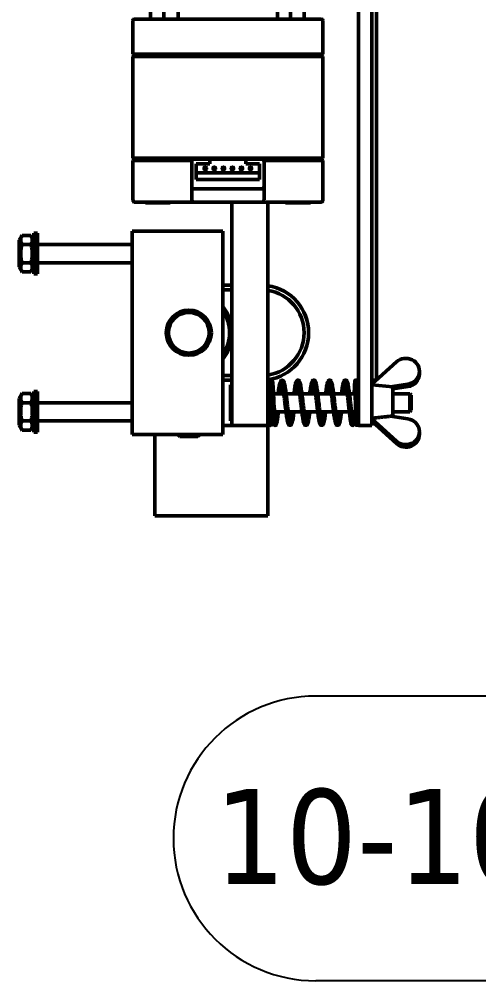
# Model space of a CAD drawing. Header units: millimetres. Extents: x -1346 to 2520, y -2365 to 1874.
# Drawn here: x 1181.6 to 1283.3, y 975.7 to 1188.5 of the extents above; entities that cross this region are included whole.
import ezdxf

# ---------------------------------------------------------------- set-up
doc = ezdxf.new("R2010")
doc.units = ezdxf.units.MM
doc.header["$LTSCALE"] = 6
doc.layers.add('Symbol (ISO)', color=7, linetype='Continuous', lineweight=25)
doc.layers.add('Visible (ISO)', color=7, linetype='Continuous', lineweight=50)
doc.styles.add('Note Text (ISO)', font='tahoma.ttf')

# ---------------------------------------------------------------- blocks, each defined once
blk = doc.blocks.new('Balloon11')
at = {"layer": 'Symbol (ISO)'}
for p, q in [((217.657, 173.125), (207.871, 173.125)), ((217.657, 162.625), (207.871, 162.625))]:
    blk.add_line(p, q, dxfattribs=at)
blk.add_arc((207.871, 167.875), 5.25, 90, 270, dxfattribs=at)
at = {"layer": 'Symbol (ISO)', "insert": (212.764, 167.912), "char_height": 3.5, "attachment_point": 5, "style": 'Note Text (ISO)'}
blk.add_mtext('10-1049', dxfattribs=at)

msp = doc.modelspace()

# ---------------------------------------------------------------- linework, layer by layer
at = {"layer": 'Visible (ISO)'}
for p, q in [((1256.64, 1328.66), (1256.64, 1098.66)), ((1259.64, 1328.66), (1259.64, 1098.66)), ((1260.64, 1318.65), (1260.64, 1108.67)), ((1210.64, 1190.54), (1210.64, 1188.54)), ((1213.64, 1190.54), (1213.64, 1188.54)), ((1216.78, 1190.24), (1216.78, 1188.54)), ((1238.78, 1190.24), (1238.78, 1188.54)), ((1241.64, 1190.54), (1241.64, 1188.54)), ((1244.64, 1190.54), (1244.64, 1188.54)), ((1206.78, 1180.79), (1206.78, 1188.24)), ((1207.57, 1188.54), (1207.08, 1188.54)), ((1207.57, 1188.54), (1210.2, 1188.54)), ((1211.4, 1188.54), (1210.2, 1188.54)), ((1211.4, 1188.54), (1244.15, 1188.54)), ((1245.35, 1188.54), (1244.15, 1188.54)), ((1245.35, 1188.54), (1247.98, 1188.54)), ((1248.48, 1188.54), (1247.98, 1188.54)), ((1248.78, 1188.24), (1248.78, 1180.79)), ((1207.03, 1180.54), (1206.78, 1180.79)), ((1206.78, 1180.79), (1207.36, 1180.79)), ((1206.78, 1180.29), (1207.03, 1180.54)), ((1206.78, 1157.79), (1206.78, 1180.29)), ((1207.63, 1180.29), (1206.78, 1180.29)), ((1207.54, 1180.54), (1207.03, 1180.54)), ((1209.99, 1180.79), (1207.36, 1180.79)), ((1207.54, 1180.54), (1210.17, 1180.54)), ((1211.98, 1180.29), (1207.63, 1180.29)), ((1209.99, 1180.79), (1211.4, 1180.79)), ((1211.4, 1180.54), (1210.17, 1180.54)), ((1244.15, 1180.79), (1211.4, 1180.79)), ((1211.4, 1180.54), (1244.15, 1180.54)), ((1214.45, 1180.29), (1211.98, 1180.29)), ((1241.1, 1180.54), (1214.45, 1180.54)), ((1214.45, 1180.29), (1241.1, 1180.29)), ((1243.57, 1180.29), (1241.1, 1180.29)), ((1247.92, 1180.29), (1243.57, 1180.29)), ((1244.15, 1180.79), (1245.56, 1180.79)), ((1245.38, 1180.54), (1244.15, 1180.54)), ((1245.38, 1180.54), (1248.01, 1180.54)), ((1248.19, 1180.79), (1245.56, 1180.79)), ((1248.78, 1180.29), (1247.92, 1180.29)), ((1248.53, 1180.54), (1248.01, 1180.54)), ((1248.19, 1180.79), (1248.78, 1180.79)), ((1248.53, 1180.54), (1248.78, 1180.79)), ((1248.78, 1180.29), (1248.53, 1180.54)), ((1248.78, 1157.79), (1248.78, 1180.29)), ((1207.03, 1157.54), (1206.78, 1157.79)), ((1206.78, 1157.79), (1207.63, 1157.79)), ((1207.63, 1157.79), (1211.98, 1157.79)), ((1211.98, 1157.79), (1214.45, 1157.79)), ((1241.1, 1157.79), (1214.45, 1157.79)), ((1241.1, 1157.79), (1243.57, 1157.79)), ((1243.57, 1157.79), (1247.92, 1157.79)), ((1247.92, 1157.79), (1248.78, 1157.79)), ((1248.53, 1157.54), (1248.78, 1157.79)), ((1207.03, 1157.54), (1206.78, 1157.29)), ((1207.36, 1157.29), (1206.78, 1157.29)), ((1206.78, 1148.54), (1206.78, 1157.29)), ((1207.03, 1157.54), (1207.54, 1157.54)), ((1207.36, 1157.29), (1209.99, 1157.29)), ((1210.17, 1157.54), (1207.54, 1157.54)), ((1211.4, 1157.29), (1209.99, 1157.29)), ((1210.17, 1157.54), (1211.4, 1157.54)), ((1219.78, 1157.54), (1211.4, 1157.54)), ((1211.4, 1157.29), (1219.78, 1157.29)), ((1214.45, 1157.54), (1220.28, 1157.54)), ((1219.78, 1157.29), (1219.78, 1157.54)), ((1219.78, 1157.29), (1219.78, 1157.04)), ((1219.78, 1157.04), (1219.78, 1151.54)), ((1223.78, 1157.54), (1220.28, 1157.54)), ((1220.78, 1153.04), (1220.78, 1156.54)), ((1220.78, 1156.54), (1223.78, 1156.54)), ((1222.53, 1155.39), (1222.53, 1155.69)), ((1222.63, 1155.79), (1222.93, 1155.79)), ((1223.03, 1155.69), (1223.03, 1155.39)), ((1223.78, 1157.54), (1231.78, 1157.54)), ((1223.78, 1156.54), (1223.78, 1157.54)), ((1224.53, 1155.39), (1224.53, 1155.69)), ((1224.63, 1155.79), (1224.93, 1155.79)), ((1225.03, 1155.69), (1225.03, 1155.39)), ((1226.53, 1155.39), (1226.53, 1155.69)), ((1226.63, 1155.79), (1226.93, 1155.79)), ((1227.03, 1155.69), (1227.03, 1155.39)), ((1228.53, 1155.39), (1228.53, 1155.69)), ((1228.63, 1155.79), (1228.93, 1155.79)), ((1229.03, 1155.69), (1229.03, 1155.39)), ((1230.53, 1155.39), (1230.53, 1155.69)), ((1230.63, 1155.79), (1230.93, 1155.79)), ((1231.03, 1155.69), (1231.03, 1155.39)), ((1235.28, 1157.54), (1231.78, 1157.54)), ((1231.78, 1156.54), (1231.78, 1157.54)), ((1231.78, 1156.54), (1234.78, 1156.54)), ((1232.53, 1155.39), (1232.53, 1155.69)), ((1232.63, 1155.79), (1232.93, 1155.79)), ((1233.03, 1155.69), (1233.03, 1155.39)), ((1234.78, 1156.54), (1234.78, 1153.04)), ((1235.28, 1157.54), (1241.1, 1157.54)), ((1235.78, 1157.54), (1235.78, 1157.29)), ((1244.15, 1157.54), (1235.78, 1157.54)), ((1235.78, 1157.29), (1244.15, 1157.29)), ((1235.78, 1157.04), (1235.78, 1157.29)), ((1235.78, 1151.54), (1235.78, 1157.04)), ((1244.15, 1157.54), (1245.38, 1157.54)), ((1245.56, 1157.29), (1244.15, 1157.29)), ((1248.01, 1157.54), (1245.38, 1157.54)), ((1245.56, 1157.29), (1248.19, 1157.29)), ((1248.01, 1157.54), (1248.53, 1157.54)), ((1248.78, 1157.29), (1248.19, 1157.29)), ((1248.53, 1157.54), (1248.78, 1157.29)), ((1248.78, 1157.29), (1248.78, 1148.54)), ((1234.78, 1154.54), (1220.78, 1154.54)), ((1222.93, 1155.29), (1222.63, 1155.29)), ((1224.93, 1155.29), (1224.63, 1155.29)), ((1226.93, 1155.29), (1226.63, 1155.29)), ((1228.93, 1155.29), (1228.63, 1155.29)), ((1230.93, 1155.29), (1230.63, 1155.29)), ((1232.93, 1155.29), (1232.63, 1155.29)), ((1219.78, 1151.54), (1219.78, 1151.04)), ((1234.78, 1153.04), (1220.78, 1153.04)), ((1235.78, 1151.04), (1235.78, 1151.54)), ((1220.28, 1151.04), (1219.78, 1151.04)), ((1219.78, 1148.54), (1219.78, 1151.04)), ((1235.28, 1151.04), (1220.28, 1151.04)), ((1220.28, 1151.04), (1235.28, 1151.04)), ((1235.78, 1151.04), (1235.28, 1151.04)), ((1235.78, 1151.04), (1235.78, 1148.54)), ((1207.28, 1148.04), (1207.71, 1148.04)), ((1210.34, 1148.04), (1207.71, 1148.04)), ((1209.53, 1148.04), (1209.53, 1147.89)), ((1209.53, 1147.89), (1215.03, 1147.89)), ((1210.34, 1148.04), (1211.4, 1148.04)), ((1220.28, 1148.04), (1211.4, 1148.04)), ((1215.03, 1148.04), (1215.03, 1147.89)), ((1235.28, 1148.04), (1220.28, 1148.04)), ((1228.64, 1148.04), (1228.64, 1098.66)), ((1244.15, 1148.04), (1235.28, 1148.04)), ((1236.64, 1148.04), (1236.64, 1098.66)), ((1240.53, 1148.04), (1240.53, 1147.89)), ((1240.53, 1147.89), (1246.03, 1147.89)), ((1244.15, 1148.04), (1245.21, 1148.04)), ((1247.84, 1148.04), (1245.21, 1148.04)), ((1246.03, 1148.04), (1246.03, 1147.89)), ((1247.84, 1148.04), (1248.28, 1148.04)), ((1181.64, 1139.61), (1182.27, 1140.7)), ((1184.21, 1140.7), (1182.27, 1140.7)), ((1184.84, 1139.61), (1184.21, 1140.7)), ((1184.84, 1141.16), (1184.84, 1132.16)), ((1184.84, 1141.16), (1185.64, 1141.16)), ((1185.64, 1141.16), (1185.64, 1132.16)), ((1206.64, 1141.66), (1226.64, 1141.66)), ((1206.64, 1096.66), (1206.64, 1141.66)), ((1226.64, 1141.66), (1226.64, 1096.66)), ((1181.64, 1139.61), (1181.64, 1133.71)), ((1184.21, 1138.68), (1182.27, 1138.68)), ((1206.64, 1138.66), (1185.64, 1138.66)), ((1184.21, 1134.64), (1182.27, 1134.64)), ((1206.64, 1134.66), (1185.64, 1134.66)), ((1181.64, 1133.71), (1182.27, 1132.62)), ((1184.21, 1132.62), (1182.27, 1132.62)), ((1184.84, 1133.71), (1184.21, 1132.62)), ((1184.84, 1132.16), (1185.64, 1132.16)), ((1228.64, 1129.66), (1226.64, 1129.66)), ((1226.64, 1128.66), (1228.64, 1128.66)), ((1265.07, 1112.7), (1259.64, 1107.76)), ((1228.64, 1109.66), (1226.64, 1109.66)), ((1226.64, 1108.66), (1228.64, 1108.66)), ((1259.64, 1108.66), (1260.62, 1108.66)), ((1270.14, 1110.07), (1270.14, 1110.63)), ((1228.34, 1099.66), (1228.34, 1107.66)), ((1228.34, 1107.66), (1228.64, 1107.66)), ((1264.24, 1107.16), (1259.64, 1107.66)), ((1263.76, 1107.21), (1267.61, 1107.8)), ((1267.61, 1107.24), (1264.24, 1106.72)), ((1264.24, 1100.6), (1264.24, 1107.16)), ((1181.64, 1104.61), (1182.27, 1105.7)), ((1181.64, 1104.61), (1181.64, 1098.71)), ((1184.21, 1105.7), (1182.27, 1105.7)), ((1184.84, 1104.61), (1184.21, 1105.7)), ((1184.84, 1106.16), (1184.84, 1097.16)), ((1184.84, 1106.16), (1185.64, 1106.16)), ((1185.64, 1106.16), (1185.64, 1097.16)), ((1236.64, 1105.66), (1236.73, 1105.66)), ((1237.22, 1105.66), (1237.36, 1105.66)), ((1237.86, 1105.66), (1240.15, 1105.66)), ((1240.65, 1105.66), (1243.65, 1105.66)), ((1244.15, 1105.66), (1247.15, 1105.66)), ((1247.66, 1105.66), (1250.66, 1105.66)), ((1251.16, 1105.66), (1254.16, 1105.66)), ((1254.67, 1105.66), (1255.94, 1105.66)), ((1256.44, 1105.66), (1256.64, 1105.66)), ((1264.24, 1105.66), (1267.99, 1105.66)), ((1267.99, 1101.66), (1267.99, 1105.66)), ((1268.34, 1105.31), (1267.99, 1105.66)), ((1268.34, 1105.31), (1268.34, 1102.01)), ((1184.21, 1103.68), (1182.27, 1103.68)), ((1206.64, 1103.66), (1185.64, 1103.66)), ((1236.64, 1103.68), (1236.76, 1103.69)), ((1237.45, 1103.63), (1237.7, 1103.66)), ((1237.7, 1103.66), (1237.95, 1103.69)), ((1236.79, 1101.66), (1236.8, 1101.66)), ((1237.29, 1101.66), (1237.59, 1101.66)), ((1238.09, 1101.66), (1240.63, 1101.66)), ((1241.14, 1101.66), (1244.13, 1101.66)), ((1244.64, 1101.66), (1247.64, 1101.66)), ((1248.14, 1101.66), (1251.14, 1101.66)), ((1251.65, 1101.66), (1254.65, 1101.66)), ((1255.15, 1101.66), (1256.01, 1101.66)), ((1256.51, 1101.66), (1256.64, 1101.66)), ((1263.75, 1100.68), (1267.61, 1100.09)), ((1264.24, 1101.66), (1267.99, 1101.66)), ((1268.34, 1102.01), (1267.99, 1101.66)), ((1181.64, 1098.71), (1182.27, 1097.62)), ((1184.21, 1099.64), (1182.27, 1099.64)), ((1184.84, 1098.71), (1184.21, 1097.62)), ((1206.64, 1099.66), (1185.64, 1099.66)), ((1228.64, 1098.66), (1226.64, 1098.66)), ((1228.34, 1099.66), (1228.64, 1099.66)), ((1228.64, 1098.66), (1236.64, 1098.66)), ((1236.64, 1098.66), (1236.64, 1078.66)), ((1256.64, 1098.66), (1259.64, 1098.66)), ((1265.07, 1095.18), (1259.64, 1100.12)), ((1259.64, 1099.56), (1265.07, 1094.62)), ((1184.21, 1097.62), (1182.27, 1097.62)), ((1184.84, 1097.16), (1185.64, 1097.16)), ((1226.64, 1096.66), (1206.64, 1096.66)), ((1211.64, 1096.66), (1211.64, 1078.66)), ((1217.13, 1096.17), (1216.64, 1096.66)), ((1221.15, 1096.17), (1217.13, 1096.17)), ((1221.15, 1096.17), (1221.64, 1096.66)), ((1270.14, 1097.26), (1270.14, 1096.7)), ((1236.64, 1078.66), (1211.64, 1078.66))]:
    msp.add_line(p, q, dxfattribs=at)
for radius in [5, 4.5]:
    msp.add_circle((1219.14, 1119.16), radius, dxfattribs=at)
for centre, radius, start, end in [((1207.08, 1188.24), 0.3, 90, 180), ((1248.48, 1188.24), 0.3, 0, 90), ((1220.28, 1157.04), 0.5, 90, 180), ((1222.63, 1155.69), 0.1, 90, 180), ((1222.93, 1155.69), 0.1, 0, 90), ((1224.63, 1155.69), 0.1, 90, 180), ((1224.93, 1155.69), 0.1, 0, 90), ((1226.63, 1155.69), 0.1, 90, 180), ((1226.93, 1155.69), 0.1, 0, 90), ((1228.63, 1155.69), 0.1, 90, 180), ((1228.93, 1155.69), 0.1, 0, 90), ((1230.63, 1155.69), 0.1, 90, 180), ((1230.93, 1155.69), 0.1, 0, 90), ((1232.63, 1155.69), 0.1, 90, 180), ((1232.93, 1155.69), 0.1, 0, 90), ((1235.28, 1157.04), 0.5, 0, 90), ((1222.63, 1155.39), 0.1, 180, 270), ((1222.93, 1155.39), 0.1, 270, 0), ((1224.63, 1155.39), 0.1, 180, 270), ((1224.93, 1155.39), 0.1, 270, 0), ((1226.63, 1155.39), 0.1, 180, 270), ((1226.93, 1155.39), 0.1, 270, 0), ((1228.63, 1155.39), 0.1, 180, 270), ((1228.93, 1155.39), 0.1, 270, 0), ((1230.63, 1155.39), 0.1, 180, 270), ((1230.93, 1155.39), 0.1, 270, 0), ((1232.63, 1155.39), 0.1, 180, 270), ((1232.93, 1155.39), 0.1, 270, 0), ((1220.28, 1151.54), 0.5, 180, 270), ((1235.28, 1151.54), 0.5, 270, 0), ((1207.28, 1148.54), 0.5, 180, 270), ((1220.28, 1148.54), 0.5, 180, 270), ((1235.28, 1148.54), 0.5, 270, 0), ((1248.28, 1148.54), 0.5, 270, 0), ((1235.14, 1119.16), 10.5, 278.2132, 81.7868), ((1235.14, 1119.16), 9.5, 279.0847, 80.9153), ((1219.14, 1119.16), 9.5, 322.1364, 37.8636), ((1219.14, 1119.16), 9, 326.4427, 33.5573)]:
    msp.add_arc(centre, radius, start, end, dxfattribs=at)
for centre, major_axis, ratio, start_param, end_param in [((1267.14, 1110.63), (3, 0), 0.95499, 4.870421, 8.614994), ((1237.39, 1108.41), (0, 0.25), 0.993179, 0, 1.527888), ((1267.14, 1110.07), (3, 0), 0.95499, 4.870421, 6.283185), ((1237.39, 1108.41), (0, -0.25), 0.993179, 4.984995, 5.308203), ((1256.04, 1107.26), (-0.246, 0.044), 0.753203, 0.11513, 1.145568), ((1256.14, 1107.9), (-0.242, -0.063), 0.886332, 6.08948, 6.089706), ((1256.64, 1107.9), (-0.242, -0.063), 0.886332, 4.499523, 7.613551), ((1254.92, 1101.52), (-0.248, -0.033), 0.44813, 0, 1.511913), ((1254.92, 1101.52), (0.248, 0.033), 0.44813, 4.653506, 6.283185), ((1238.2, 1098.91), (0, -0.25), 0.993179, 0, 2.381896), ((1255.43, 1098.93), (0.135, -0.21), 0.990356, 0.108173, 2.204939), ((1267.14, 1097.26), (3, 0), 0.95499, 3.951376, 7.69595), ((1267.14, 1096.7), (3, 0), 0.95499, 3.951376, 6.283185)]:
    msp.add_ellipse(centre, major_axis=major_axis, ratio=ratio, start_param=start_param, end_param=end_param, dxfattribs=at)
for points, weights in [([(1182.27, 1140.7), (1181.68, 1139.69), (1182.27, 1138.68)], [1, 1.15470053838, 1]), ([(1184.21, 1138.68), (1184.79, 1139.69), (1184.21, 1140.7)], [1, 1.15470053838, 1]), ([(1182.27, 1138.68), (1181.68, 1136.66), (1182.27, 1134.64)], [1, 1.15470053838, 1]), ([(1184.21, 1134.64), (1184.79, 1136.66), (1184.21, 1138.68)], [1, 1.15470053838, 1]), ([(1182.27, 1134.64), (1181.68, 1133.63), (1182.27, 1132.62)], [1, 1.15470053838, 1]), ([(1184.21, 1132.62), (1184.79, 1133.63), (1184.21, 1134.64)], [1, 1.15470053838, 1]), ([(1182.27, 1105.7), (1181.68, 1104.69), (1182.27, 1103.68)], [1, 1.15470053838, 1]), ([(1184.21, 1103.68), (1184.79, 1104.69), (1184.21, 1105.7)], [1, 1.15470053838, 1]), ([(1182.27, 1103.68), (1181.68, 1101.66), (1182.27, 1099.64)], [1, 1.15470053838, 1]), ([(1184.21, 1099.64), (1184.79, 1101.66), (1184.21, 1103.68)], [1, 1.15470053838, 1]), ([(1259.64, 1100.23), (1261.83, 1100.47), (1263.75, 1100.68)], [1, 1.00211729304, 1.0004735734]), ([(1182.27, 1099.64), (1181.68, 1098.63), (1182.27, 1097.62)], [1, 1.15470053838, 1]), ([(1184.21, 1097.62), (1184.79, 1098.63), (1184.21, 1099.64)], [1, 1.15470053838, 1])]:
    msp.add_rational_spline(points, weights, degree=2, dxfattribs=at)
for points, knots in [([(1236.64, 1108.46), (1236.64, 1108.47), (1236.64, 1108.49), (1236.67, 1108.54), (1236.68, 1108.55), (1236.7, 1108.59), (1236.72, 1108.6), (1236.76, 1108.63), (1236.78, 1108.64), (1236.83, 1108.66), (1236.85, 1108.66), (1236.91, 1108.66), (1236.94, 1108.66), (1236.99, 1108.64), (1237.01, 1108.63), (1237.05, 1108.6), (1237.07, 1108.58), (1237.1, 1108.55), (1237.1, 1108.53), (1237.12, 1108.51), (1237.12, 1108.5), (1237.13, 1108.48), (1237.13, 1108.47), (1237.14, 1108.44), (1237.14, 1108.42), (1237.15, 1108.36), (1237.15, 1108.31), (1237.16, 1108.13), (1237.17, 1107.99), (1237.18, 1107.56), (1237.19, 1107.22), (1237.21, 1106.45), (1237.22, 1106.01), (1237.24, 1105.08), (1237.24, 1104.57), (1237.26, 1103.57), (1237.27, 1103.05), (1237.29, 1102.07), (1237.3, 1101.59), (1237.31, 1100.74), (1237.32, 1100.35), (1237.34, 1099.7), (1237.35, 1099.44), (1237.36, 1099.17), (1237.36, 1099.1), (1237.37, 1099.01), (1237.37, 1098.99), (1237.37, 1098.98), (1237.37, 1098.98), (1237.37, 1098.98)], [0, 0, 0, 0, 0.020091, 0.020091, 0.028759, 0.028759, 0.036234, 0.036234, 0.04398, 0.04398, 0.052518, 0.052518, 0.06121, 0.06121, 0.069898, 0.069898, 0.078398, 0.078398, 0.085995, 0.085995, 0.093569, 0.093569, 0.104965, 0.104965, 0.131019, 0.131019, 0.209216, 0.209216, 0.313113, 0.313113, 0.471626, 0.471626, 0.62399, 0.62399, 0.775715, 0.775715, 0.927216, 0.927216, 1.078581, 1.078581, 1.229786, 1.229786, 1.380642, 1.380642, 1.454466, 1.454466, 1.503598, 1.503598, 1.513685, 1.513685, 1.513685, 1.513685]), ([(1237.14, 1108.44), (1237.14, 1108.45), (1237.14, 1108.46), (1237.14, 1108.47), (1237.15, 1108.48), (1237.15, 1108.51), (1237.16, 1108.52), (1237.18, 1108.55), (1237.19, 1108.56), (1237.21, 1108.59), (1237.22, 1108.6), (1237.26, 1108.63), (1237.28, 1108.64), (1237.33, 1108.66), (1237.36, 1108.66), (1237.39, 1108.66)], [0.70109508, 0.70109508, 0.70109508, 0.70109508, 0.71212567, 0.71212567, 0.72109776, 0.72109776, 0.73166783, 0.73166783, 0.73630112, 0.73630112, 0.74399849, 0.74399849, 0.75172849, 0.75172849, 0.76043498, 0.76043498, 0.76043498, 0.76043498]), ([(1237.39, 1108.66), (1237.42, 1108.66), (1237.46, 1108.65), (1237.52, 1108.63), (1237.54, 1108.61), (1237.58, 1108.58), (1237.59, 1108.56), (1237.62, 1108.52), (1237.63, 1108.51), (1237.65, 1108.46), (1237.66, 1108.43), (1237.68, 1108.33), (1237.7, 1108.23), (1237.73, 1107.96), (1237.74, 1107.8), (1237.78, 1107.3), (1237.8, 1106.92), (1237.84, 1106.08), (1237.87, 1105.61), (1237.91, 1104.67), (1237.93, 1104.18), (1237.95, 1103.69)], [0, 0, 0, 0, 0.0133315, 0.0133315, 0.0259497, 0.0259497, 0.039249, 0.039249, 0.0566173, 0.0566173, 0.0914019, 0.0914019, 0.1958942, 0.1958942, 0.2973976, 0.2973976, 0.4577255, 0.4577255, 0.611091, 0.611091, 0.7564588, 0.7564588, 0.7564588, 0.7564588]), ([(1238.88, 1105.66), (1238.89, 1105.75), (1238.9, 1105.83), (1238.94, 1106.14), (1238.97, 1106.35), (1239.03, 1106.77), (1239.06, 1106.96), (1239.13, 1107.33), (1239.16, 1107.5), (1239.22, 1107.8), (1239.25, 1107.94), (1239.32, 1108.19), (1239.36, 1108.29), (1239.44, 1108.45), (1239.47, 1108.5), (1239.56, 1108.59), (1239.61, 1108.63), (1239.75, 1108.67), (1239.83, 1108.66), (1239.96, 1108.61), (1240, 1108.57), (1240.12, 1108.43), (1240.16, 1108.32), (1240.25, 1108.05), (1240.29, 1107.91), (1240.36, 1107.58), (1240.39, 1107.42), (1240.45, 1107.05), (1240.48, 1106.86), (1240.54, 1106.45), (1240.58, 1106.23), (1240.64, 1105.78), (1240.67, 1105.54), (1240.73, 1105.06), (1240.76, 1104.81), (1240.82, 1104.3), (1240.85, 1104.05), (1240.91, 1103.54), (1240.94, 1103.28), (1241, 1102.78), (1241.03, 1102.53), (1241.09, 1102.04), (1241.12, 1101.81), (1241.18, 1101.36), (1241.2, 1101.14), (1241.26, 1100.73), (1241.29, 1100.54), (1241.35, 1100.19), (1241.38, 1100.03), (1241.44, 1099.74), (1241.46, 1099.62), (1241.52, 1099.41), (1241.54, 1099.32), (1241.59, 1099.2), (1241.61, 1099.16), (1241.63, 1099.13), (1241.63, 1099.12), (1241.63, 1099.12)], [0.427196, 0.427196, 0.427196, 0.427196, 0.484344, 0.484344, 0.646745, 0.646745, 0.810125, 0.810125, 0.975428, 0.975428, 1.14528, 1.14528, 1.32962, 1.32962, 1.453019, 1.453019, 1.539857, 1.539857, 1.620657, 1.620657, 1.709433, 1.709433, 1.936885, 1.936885, 2.133564, 2.133564, 2.304992, 2.304992, 2.470773, 2.470773, 2.634357, 2.634357, 2.796864, 2.796864, 2.958752, 2.958752, 3.120223, 3.120223, 3.281364, 3.281364, 3.442183, 3.442183, 3.602622, 3.602622, 3.762527, 3.762527, 3.921568, 3.921568, 4.079036, 4.079036, 4.233279, 4.233279, 4.380117, 4.380117, 4.508909, 4.508909, 4.571684, 4.571684, 4.571684, 4.571684]), ([(1242.38, 1105.66), (1242.4, 1105.78), (1242.41, 1105.9), (1242.46, 1106.24), (1242.49, 1106.46), (1242.55, 1106.86), (1242.58, 1107.06), (1242.64, 1107.41), (1242.68, 1107.57), (1242.74, 1107.87), (1242.77, 1108), (1242.85, 1108.24), (1242.88, 1108.34), (1242.97, 1108.49), (1243, 1108.54), (1243.1, 1108.62), (1243.14, 1108.64), (1243.26, 1108.67), (1243.34, 1108.66), (1243.46, 1108.61), (1243.51, 1108.56), (1243.58, 1108.47), (1243.61, 1108.42), (1243.67, 1108.29), (1243.7, 1108.22), (1243.76, 1108.02), (1243.8, 1107.87), (1243.87, 1107.55), (1243.9, 1107.38), (1243.96, 1107.02), (1243.99, 1106.82), (1244.05, 1106.41), (1244.08, 1106.19), (1244.15, 1105.73), (1244.18, 1105.5), (1244.24, 1105.01), (1244.27, 1104.76), (1244.33, 1104.26), (1244.36, 1104), (1244.42, 1103.49), (1244.45, 1103.23), (1244.51, 1102.73), (1244.54, 1102.48), (1244.6, 1102), (1244.63, 1101.76), (1244.68, 1101.31), (1244.71, 1101.1), (1244.77, 1100.69), (1244.8, 1100.5), (1244.86, 1100.16), (1244.89, 1100), (1244.95, 1099.72), (1244.97, 1099.59), (1245.03, 1099.39), (1245.05, 1099.31), (1245.09, 1099.19), (1245.11, 1099.15), (1245.13, 1099.12), (1245.13, 1099.12), (1245.13, 1099.12)], [6.710381, 6.710381, 6.710381, 6.710381, 6.793616, 6.793616, 6.956138, 6.956138, 7.119741, 7.119741, 7.285522, 7.285522, 7.456649, 7.456649, 7.646007, 7.646007, 7.76241, 7.76241, 7.826127, 7.826127, 7.906043, 7.906043, 7.996066, 7.996066, 8.115046, 8.115046, 8.235278, 8.235278, 8.428126, 8.428126, 8.598964, 8.598964, 8.764543, 8.764543, 8.928035, 8.928035, 9.090492, 9.090492, 9.252348, 9.252348, 9.413796, 9.413796, 9.574917, 9.574917, 9.735714, 9.735714, 9.896125, 9.896125, 10.055987, 10.055987, 10.214954, 10.214954, 10.372279, 10.372279, 10.526213, 10.526213, 10.672309, 10.672309, 10.799335, 10.799335, 10.854869, 10.854869, 10.854869, 10.854869]), ([(1245.89, 1105.66), (1245.9, 1105.79), (1245.92, 1105.91), (1245.97, 1106.26), (1246, 1106.47), (1246.06, 1106.88), (1246.09, 1107.07), (1246.15, 1107.42), (1246.18, 1107.59), (1246.25, 1107.88), (1246.28, 1108.01), (1246.35, 1108.25), (1246.39, 1108.35), (1246.47, 1108.5), (1246.51, 1108.55), (1246.61, 1108.62), (1246.65, 1108.64), (1246.77, 1108.67), (1246.85, 1108.66), (1246.97, 1108.6), (1247.01, 1108.56), (1247.09, 1108.47), (1247.12, 1108.41), (1247.17, 1108.29), (1247.2, 1108.22), (1247.26, 1108.02), (1247.3, 1107.87), (1247.37, 1107.55), (1247.4, 1107.38), (1247.47, 1107.01), (1247.5, 1106.82), (1247.56, 1106.4), (1247.59, 1106.18), (1247.65, 1105.73), (1247.68, 1105.49), (1247.74, 1105), (1247.77, 1104.75), (1247.83, 1104.25), (1247.86, 1103.99), (1247.92, 1103.48), (1247.95, 1103.23), (1248.01, 1102.72), (1248.04, 1102.48), (1248.1, 1101.99), (1248.13, 1101.76), (1248.19, 1101.31), (1248.22, 1101.09), (1248.28, 1100.69), (1248.31, 1100.5), (1248.37, 1100.15), (1248.39, 1099.99), (1248.45, 1099.71), (1248.48, 1099.59), (1248.53, 1099.39), (1248.56, 1099.31), (1248.6, 1099.19), (1248.62, 1099.15), (1248.63, 1099.12), (1248.64, 1099.12), (1248.64, 1099.12)], [12.993567, 12.993567, 12.993567, 12.993567, 13.081167, 13.081167, 13.243711, 13.243711, 13.407354, 13.407354, 13.573221, 13.573221, 13.744585, 13.744585, 13.934923, 13.934923, 14.047824, 14.047824, 14.110033, 14.110033, 14.189758, 14.189758, 14.280091, 14.280091, 14.400387, 14.400387, 14.520132, 14.520132, 14.712592, 14.712592, 14.883366, 14.883366, 15.048923, 15.048923, 15.212405, 15.212405, 15.374856, 15.374856, 15.536709, 15.536709, 15.698155, 15.698155, 15.859273, 15.859273, 16.020068, 16.020068, 16.180475, 16.180475, 16.340332, 16.340332, 16.499291, 16.499291, 16.6566, 16.6566, 16.810498, 16.810498, 16.956508, 16.956508, 17.083328, 17.083328, 17.138054, 17.138054, 17.138054, 17.138054]), ([(1249.39, 1105.66), (1249.41, 1105.79), (1249.42, 1105.91), (1249.47, 1106.26), (1249.5, 1106.48), (1249.56, 1106.88), (1249.59, 1107.07), (1249.65, 1107.43), (1249.69, 1107.59), (1249.75, 1107.88), (1249.78, 1108.01), (1249.86, 1108.25), (1249.9, 1108.35), (1249.98, 1108.5), (1250.01, 1108.55), (1250.11, 1108.62), (1250.15, 1108.64), (1250.27, 1108.67), (1250.35, 1108.66), (1250.47, 1108.6), (1250.52, 1108.56), (1250.59, 1108.47), (1250.62, 1108.41), (1250.68, 1108.29), (1250.7, 1108.22), (1250.77, 1108.02), (1250.8, 1107.87), (1250.87, 1107.55), (1250.91, 1107.38), (1250.97, 1107.01), (1251, 1106.82), (1251.06, 1106.4), (1251.09, 1106.18), (1251.15, 1105.73), (1251.18, 1105.49), (1251.24, 1105), (1251.27, 1104.75), (1251.33, 1104.25), (1251.36, 1103.99), (1251.42, 1103.48), (1251.45, 1103.23), (1251.51, 1102.72), (1251.54, 1102.48), (1251.6, 1101.99), (1251.63, 1101.76), (1251.69, 1101.31), (1251.72, 1101.09), (1251.78, 1100.69), (1251.81, 1100.5), (1251.87, 1100.15), (1251.9, 1099.99), (1251.95, 1099.71), (1251.98, 1099.59), (1252.03, 1099.39), (1252.06, 1099.31), (1252.1, 1099.19), (1252.12, 1099.15), (1252.14, 1099.12), (1252.14, 1099.12), (1252.14, 1099.12)], [19.276752, 19.276752, 19.276752, 19.276752, 19.364837, 19.364837, 19.527384, 19.527384, 19.691031, 19.691031, 19.856908, 19.856908, 20.028299, 20.028299, 20.218749, 20.218749, 20.331217, 20.331217, 20.393288, 20.393288, 20.472995, 20.472995, 20.563359, 20.563359, 20.683785, 20.683785, 20.803481, 20.803481, 20.995903, 20.995903, 21.166671, 21.166671, 21.332226, 21.332226, 21.495707, 21.495707, 21.658158, 21.658158, 21.82001, 21.82001, 21.981456, 21.981456, 22.142573, 22.142573, 22.303368, 22.303368, 22.463775, 22.463775, 22.623632, 22.623632, 22.78259, 22.78259, 22.939897, 22.939897, 23.093791, 23.093791, 23.239793, 23.239793, 23.366593, 23.366593, 23.421239, 23.421239, 23.421239, 23.421239]), ([(1252.89, 1105.66), (1252.91, 1105.79), (1252.93, 1105.91), (1252.97, 1106.26), (1253, 1106.48), (1253.07, 1106.88), (1253.1, 1107.07), (1253.16, 1107.43), (1253.19, 1107.59), (1253.25, 1107.88), (1253.29, 1108.01), (1253.36, 1108.25), (1253.4, 1108.35), (1253.48, 1108.5), (1253.52, 1108.55), (1253.61, 1108.62), (1253.66, 1108.64), (1253.78, 1108.67), (1253.85, 1108.66), (1253.98, 1108.6), (1254.02, 1108.56), (1254.1, 1108.47), (1254.13, 1108.41), (1254.18, 1108.29), (1254.21, 1108.22), (1254.27, 1108.02), (1254.31, 1107.87), (1254.38, 1107.55), (1254.41, 1107.38), (1254.47, 1107.01), (1254.5, 1106.82), (1254.57, 1106.4), (1254.6, 1106.18), (1254.66, 1105.73), (1254.69, 1105.49), (1254.75, 1105), (1254.78, 1104.75), (1254.84, 1104.25), (1254.87, 1103.99), (1254.93, 1103.48), (1254.96, 1103.23), (1255.02, 1102.73), (1255.05, 1102.48), (1255.11, 1102.01), (1255.14, 1101.77), (1255.16, 1101.55)], [25.559937, 25.559937, 25.559937, 25.559937, 25.64807, 25.64807, 25.810617, 25.810617, 25.974265, 25.974265, 26.140143, 26.140143, 26.311537, 26.311537, 26.501997, 26.501997, 26.614422, 26.614422, 26.67648, 26.67648, 26.756186, 26.756186, 26.846552, 26.846552, 26.966991, 26.966991, 27.086682, 27.086682, 27.279101, 27.279101, 27.449868, 27.449868, 27.615423, 27.615423, 27.778903, 27.778903, 27.941354, 27.941354, 28.103206, 28.103206, 28.264652, 28.264652, 28.42577, 28.42577, 28.584111, 28.584111, 28.742452, 28.742452, 28.742452, 28.742452]), ([(1255.79, 1107.29), (1255.8, 1107.62), (1255.81, 1107.9), (1255.83, 1108.18), (1255.83, 1108.26), (1255.84, 1108.35), (1255.84, 1108.38), (1255.84, 1108.42), (1255.85, 1108.44), (1255.85, 1108.47), (1255.86, 1108.48), (1255.86, 1108.5), (1255.87, 1108.51), (1255.88, 1108.53), (1255.88, 1108.54), (1255.9, 1108.56), (1255.91, 1108.58), (1255.95, 1108.61), (1255.96, 1108.62), (1256.01, 1108.65), (1256.03, 1108.66), (1256.09, 1108.66), (1256.11, 1108.66), (1256.17, 1108.65), (1256.2, 1108.64), (1256.24, 1108.62), (1256.26, 1108.6), (1256.3, 1108.57), (1256.31, 1108.55), (1256.32, 1108.52), (1256.33, 1108.51), (1256.34, 1108.49), (1256.34, 1108.48), (1256.35, 1108.46), (1256.35, 1108.44), (1256.36, 1108.4), (1256.36, 1108.37), (1256.37, 1108.24), (1256.38, 1108.1), (1256.38, 1107.92)], [0, 0, 0, 0, 0.1549942, 0.1549942, 0.2310399, 0.2310399, 0.272194, 0.272194, 0.3030484, 0.3030484, 0.3135375, 0.3135375, 0.3192652, 0.3192652, 0.324969, 0.324969, 0.3330607, 0.3330607, 0.3407935, 0.3407935, 0.3490294, 0.3490294, 0.3576886, 0.3576886, 0.3663719, 0.3663719, 0.3750014, 0.3750014, 0.3830565, 0.3830565, 0.3907849, 0.3907849, 0.3998897, 0.3998897, 0.4176793, 0.4176793, 0.4709547, 0.4709547, 0.5917925, 0.5917925, 0.5917925, 0.5917925]), ([(1256.35, 1108.44), (1256.35, 1108.45), (1256.36, 1108.47), (1256.37, 1108.5), (1256.37, 1108.52), (1256.39, 1108.54), (1256.39, 1108.55), (1256.41, 1108.58), (1256.43, 1108.59), (1256.46, 1108.62), (1256.49, 1108.63), (1256.53, 1108.65), (1256.56, 1108.66), (1256.6, 1108.66), (1256.62, 1108.66), (1256.64, 1108.66)], [2.74540288, 2.74540288, 2.74540288, 2.74540288, 2.76632057, 2.76632057, 2.77491507, 2.77491507, 2.77997475, 2.77997475, 2.78783444, 2.78783444, 2.79567178, 2.79567178, 2.80411314, 2.80411314, 2.80946443, 2.80946443, 2.80946443, 2.80946443]), ([(1237.48, 1101.66), (1237.47, 1101.35), (1237.46, 1101.05), (1237.45, 1100.38), (1237.44, 1100.02), (1237.42, 1099.45), (1237.42, 1099.23), (1237.4, 1099.01), (1237.4, 1098.97), (1237.39, 1098.9), (1237.39, 1098.89), (1237.38, 1098.85), (1237.38, 1098.84), (1237.37, 1098.82), (1237.36, 1098.8), (1237.34, 1098.77), (1237.34, 1098.76), (1237.32, 1098.74), (1237.3, 1098.72), (1237.26, 1098.7), (1237.24, 1098.68), (1237.19, 1098.67), (1237.17, 1098.66), (1237.11, 1098.66), (1237.08, 1098.67), (1237.03, 1098.68), (1237.01, 1098.7), (1236.97, 1098.73), (1236.95, 1098.75), (1236.92, 1098.78), (1236.92, 1098.79), (1236.9, 1098.82), (1236.9, 1098.83), (1236.89, 1098.85), (1236.89, 1098.86), (1236.88, 1098.89), (1236.88, 1098.9), (1236.87, 1098.97), (1236.87, 1099.03), (1236.86, 1099.21), (1236.85, 1099.35), (1236.84, 1099.77), (1236.83, 1100.11), (1236.81, 1100.89), (1236.8, 1101.33), (1236.79, 1102.26), (1236.78, 1102.77), (1236.76, 1103.77), (1236.75, 1104.29), (1236.73, 1105.27), (1236.73, 1105.75), (1236.71, 1106.6), (1236.7, 1106.99), (1236.68, 1107.63), (1236.67, 1107.89), (1236.66, 1108.16), (1236.66, 1108.23), (1236.65, 1108.32), (1236.65, 1108.35), (1236.65, 1108.35)], [0.202677, 0.202677, 0.202677, 0.202677, 0.305456, 0.305456, 0.45712, 0.45712, 0.609279, 0.609279, 0.678227, 0.678227, 0.712654, 0.712654, 0.721253, 0.721253, 0.731483, 0.731483, 0.736136, 0.736136, 0.743833, 0.743833, 0.751563, 0.751563, 0.760109, 0.760109, 0.768801, 0.768801, 0.777489, 0.777489, 0.785983, 0.785983, 0.793688, 0.793688, 0.801341, 0.801341, 0.81297, 0.81297, 0.840037, 0.840037, 0.921299, 0.921299, 1.022373, 1.022373, 1.180601, 1.180601, 1.332956, 1.332956, 1.484677, 1.484677, 1.636178, 1.636178, 1.787542, 1.787542, 1.938744, 1.938744, 2.089594, 2.089594, 2.163397, 2.163397, 2.22099, 2.22099, 2.22099, 2.22099]), ([(1237.45, 1103.63), (1237.43, 1104.15), (1237.41, 1104.67), (1237.37, 1105.63), (1237.34, 1106.09), (1237.3, 1106.9), (1237.28, 1107.26), (1237.24, 1107.82), (1237.22, 1108.05), (1237.19, 1108.23), (1237.18, 1108.28), (1237.18, 1108.29), (1237.18, 1108.3), (1237.18, 1108.3)], [0, 0, 0, 0, 0.1543168, 0.1543168, 0.3056739, 0.3056739, 0.4566608, 0.4566608, 0.6064766, 0.6064766, 0.6718063, 0.6718063, 0.6851774, 0.6851774, 0.6851774, 0.6851774]), ([(1239.38, 1105.66), (1239.39, 1105.72), (1239.4, 1105.78), (1239.44, 1106.06), (1239.46, 1106.27), (1239.52, 1106.67), (1239.55, 1106.86), (1239.61, 1107.2), (1239.64, 1107.36), (1239.7, 1107.63), (1239.72, 1107.76), (1239.76, 1107.87), (1239.76, 1107.89), (1239.76, 1107.91)], [0.4420929, 0.4420929, 0.4420929, 0.4420929, 0.4822527, 0.4822527, 0.6420674, 0.6420674, 0.8009536, 0.8009536, 0.9581204, 0.9581204, 1.1117095, 1.1117095, 1.1391173, 1.1391173, 1.1391173, 1.1391173]), ([(1239.65, 1108.21), (1239.65, 1108.21), (1239.67, 1108.19), (1239.7, 1108.12), (1239.71, 1108.07), (1239.76, 1107.95), (1239.78, 1107.86), (1239.83, 1107.65), (1239.86, 1107.53), (1239.91, 1107.24), (1239.94, 1107.08), (1240, 1106.73), (1240.03, 1106.54), (1240.08, 1106.13), (1240.11, 1105.91), (1240.17, 1105.45), (1240.2, 1105.22), (1240.26, 1104.73), (1240.29, 1104.48), (1240.35, 1103.98), (1240.38, 1103.72), (1240.44, 1103.21), (1240.47, 1102.96), (1240.53, 1102.46), (1240.56, 1102.21), (1240.62, 1101.73), (1240.65, 1101.5), (1240.71, 1101.05), (1240.74, 1100.83), (1240.8, 1100.43), (1240.84, 1100.24), (1240.9, 1099.89), (1240.93, 1099.73), (1240.99, 1099.43), (1241.03, 1099.3), (1241.1, 1099.07), (1241.14, 1098.96), (1241.22, 1098.82), (1241.26, 1098.78), (1241.35, 1098.71), (1241.4, 1098.68), (1241.51, 1098.66), (1241.59, 1098.67), (1241.71, 1098.72), (1241.76, 1098.76), (1241.83, 1098.86), (1241.86, 1098.91), (1241.92, 1099.04), (1241.95, 1099.11), (1242.01, 1099.31), (1242.05, 1099.46), (1242.12, 1099.78), (1242.15, 1099.95), (1242.21, 1100.32), (1242.24, 1100.51), (1242.3, 1100.93), (1242.33, 1101.15), (1242.38, 1101.47), (1242.39, 1101.57), (1242.4, 1101.66)], [1.711502, 1.711502, 1.711502, 1.711502, 1.828879, 1.828879, 1.939802, 1.939802, 2.074829, 2.074829, 2.223369, 2.223369, 2.378157, 2.378157, 2.535842, 2.535842, 2.694988, 2.694988, 2.854951, 2.854951, 3.015427, 3.015427, 3.176275, 3.176275, 3.337441, 3.337441, 3.498942, 3.498942, 3.660868, 3.660868, 3.823434, 3.823434, 3.987119, 3.987119, 4.153077, 4.153077, 4.324693, 4.324693, 4.516085, 4.516085, 4.624673, 4.624673, 4.68582, 4.68582, 4.7654, 4.7654, 4.855982, 4.855982, 4.977336, 4.977336, 5.096679, 5.096679, 5.288835, 5.288835, 5.459559, 5.459559, 5.625098, 5.625098, 5.788572, 5.788572, 5.855989, 5.855989, 5.855989, 5.855989]), ([(1242.89, 1105.66), (1242.89, 1105.71), (1242.9, 1105.75), (1242.93, 1106.02), (1242.96, 1106.23), (1243.02, 1106.64), (1243.05, 1106.83), (1243.11, 1107.18), (1243.14, 1107.33), (1243.2, 1107.61), (1243.22, 1107.74), (1243.26, 1107.86), (1243.26, 1107.89), (1243.27, 1107.91)], [6.7252781, 6.7252781, 6.7252781, 6.7252781, 6.7566268, 6.7566268, 6.9164797, 6.9164797, 7.0754319, 7.0754319, 7.232727, 7.232727, 7.3865963, 7.3865963, 7.4222951, 7.4222951, 7.4222951, 7.4222951]), ([(1243.16, 1108.21), (1243.15, 1108.21), (1243.17, 1108.19), (1243.2, 1108.12), (1243.22, 1108.08), (1243.26, 1107.95), (1243.28, 1107.87), (1243.33, 1107.66), (1243.36, 1107.54), (1243.41, 1107.25), (1243.44, 1107.09), (1243.5, 1106.74), (1243.53, 1106.55), (1243.59, 1106.14), (1243.62, 1105.92), (1243.68, 1105.47), (1243.7, 1105.23), (1243.76, 1104.75), (1243.79, 1104.5), (1243.85, 1104), (1243.88, 1103.74), (1243.94, 1103.23), (1243.97, 1102.98), (1244.03, 1102.47), (1244.06, 1102.23), (1244.12, 1101.74), (1244.15, 1101.51), (1244.21, 1101.06), (1244.25, 1100.85), (1244.31, 1100.44), (1244.34, 1100.25), (1244.4, 1099.9), (1244.43, 1099.74), (1244.5, 1099.44), (1244.53, 1099.31), (1244.6, 1099.07), (1244.64, 1098.97), (1244.72, 1098.83), (1244.76, 1098.78), (1244.85, 1098.71), (1244.9, 1098.68), (1245.02, 1098.66), (1245.09, 1098.67), (1245.22, 1098.72), (1245.26, 1098.76), (1245.34, 1098.86), (1245.37, 1098.91), (1245.42, 1099.04), (1245.45, 1099.1), (1245.51, 1099.31), (1245.55, 1099.45), (1245.62, 1099.78), (1245.65, 1099.95), (1245.71, 1100.31), (1245.75, 1100.51), (1245.81, 1100.92), (1245.84, 1101.14), (1245.88, 1101.47), (1245.89, 1101.56), (1245.91, 1101.66)], [7.994687, 7.994687, 7.994687, 7.994687, 8.109931, 8.109931, 8.22022, 8.22022, 8.354827, 8.354827, 8.503164, 8.503164, 8.657859, 8.657859, 8.8155, 8.8155, 8.974622, 8.974622, 9.134571, 9.134571, 9.295038, 9.295038, 9.455878, 9.455878, 9.617038, 9.617038, 9.778531, 9.778531, 9.940445, 9.940445, 10.102994, 10.102994, 10.266645, 10.266645, 10.432529, 10.432529, 10.603942, 10.603942, 10.794481, 10.794481, 10.906598, 10.906598, 10.968565, 10.968565, 11.048258, 11.048258, 11.138645, 11.138645, 11.259172, 11.259172, 11.37883, 11.37883, 11.571223, 11.571223, 11.741986, 11.741986, 11.907539, 11.907539, 12.071019, 12.071019, 12.139175, 12.139175, 12.139175, 12.139175]), ([(1246.39, 1105.66), (1246.4, 1105.71), (1246.4, 1105.75), (1246.44, 1106.02), (1246.47, 1106.23), (1246.53, 1106.64), (1246.56, 1106.83), (1246.61, 1107.17), (1246.64, 1107.33), (1246.7, 1107.61), (1246.73, 1107.73), (1246.76, 1107.86), (1246.77, 1107.89), (1246.77, 1107.91)], [13.0084634, 13.0084634, 13.0084634, 13.0084634, 13.0390862, 13.0390862, 13.1989422, 13.1989422, 13.3578997, 13.3578997, 13.5152052, 13.5152052, 13.669097, 13.669097, 13.7054798, 13.7054798, 13.7054798, 13.7054798]), ([(1246.66, 1108.21), (1246.66, 1108.21), (1246.67, 1108.19), (1246.7, 1108.12), (1246.72, 1108.08), (1246.76, 1107.95), (1246.78, 1107.87), (1246.83, 1107.66), (1246.86, 1107.54), (1246.92, 1107.25), (1246.95, 1107.09), (1247, 1106.74), (1247.03, 1106.55), (1247.09, 1106.14), (1247.12, 1105.92), (1247.18, 1105.47), (1247.21, 1105.23), (1247.27, 1104.75), (1247.3, 1104.5), (1247.36, 1104), (1247.39, 1103.74), (1247.45, 1103.23), (1247.48, 1102.98), (1247.54, 1102.48), (1247.57, 1102.23), (1247.63, 1101.75), (1247.66, 1101.51), (1247.72, 1101.06), (1247.75, 1100.85), (1247.81, 1100.44), (1247.84, 1100.25), (1247.9, 1099.9), (1247.93, 1099.74), (1248, 1099.44), (1248.03, 1099.31), (1248.11, 1099.07), (1248.14, 1098.97), (1248.23, 1098.83), (1248.26, 1098.78), (1248.36, 1098.71), (1248.4, 1098.68), (1248.52, 1098.66), (1248.6, 1098.67), (1248.72, 1098.72), (1248.76, 1098.76), (1248.84, 1098.86), (1248.87, 1098.91), (1248.93, 1099.04), (1248.95, 1099.1), (1249.02, 1099.31), (1249.05, 1099.45), (1249.12, 1099.78), (1249.15, 1099.95), (1249.22, 1100.31), (1249.25, 1100.51), (1249.31, 1100.92), (1249.34, 1101.14), (1249.38, 1101.47), (1249.4, 1101.56), (1249.41, 1101.66)], [14.277872, 14.277872, 14.277872, 14.277872, 14.392938, 14.392938, 14.503174, 14.503174, 14.637746, 14.637746, 14.786066, 14.786066, 14.940754, 14.940754, 15.098391, 15.098391, 15.257511, 15.257511, 15.417459, 15.417459, 15.577925, 15.577925, 15.738765, 15.738765, 15.899923, 15.899923, 16.061415, 16.061415, 16.223329, 16.223329, 16.385876, 16.385876, 16.549524, 16.549524, 16.715403, 16.715403, 16.886799, 16.886799, 17.077268, 17.077268, 17.18966, 17.18966, 17.251708, 17.251708, 17.331412, 17.331412, 17.42178, 17.42178, 17.542229, 17.542229, 17.661917, 17.661917, 17.854332, 17.854332, 18.025099, 18.025099, 18.190653, 18.190653, 18.354134, 18.354134, 18.42236, 18.42236, 18.42236, 18.42236]), ([(1249.89, 1105.66), (1249.9, 1105.71), (1249.91, 1105.75), (1249.94, 1106.02), (1249.97, 1106.23), (1250.03, 1106.64), (1250.06, 1106.83), (1250.12, 1107.17), (1250.15, 1107.33), (1250.2, 1107.61), (1250.23, 1107.73), (1250.26, 1107.86), (1250.27, 1107.89), (1250.28, 1107.91)], [19.2916487, 19.2916487, 19.2916487, 19.2916487, 19.3222023, 19.3222023, 19.4820586, 19.4820586, 19.6410166, 19.6410166, 19.7983231, 19.7983231, 19.952217, 19.952217, 19.9886651, 19.9886651, 19.9886651, 19.9886651]), ([(1250.16, 1108.21), (1250.16, 1108.21), (1250.18, 1108.19), (1250.21, 1108.12), (1250.22, 1108.08), (1250.26, 1107.95), (1250.29, 1107.87), (1250.34, 1107.66), (1250.37, 1107.54), (1250.42, 1107.25), (1250.45, 1107.09), (1250.51, 1106.74), (1250.54, 1106.55), (1250.59, 1106.14), (1250.62, 1105.92), (1250.68, 1105.47), (1250.71, 1105.24), (1250.77, 1104.75), (1250.8, 1104.5), (1250.86, 1104), (1250.89, 1103.74), (1250.95, 1103.23), (1250.98, 1102.98), (1251.04, 1102.48), (1251.07, 1102.23), (1251.13, 1101.75), (1251.16, 1101.51), (1251.22, 1101.06), (1251.25, 1100.85), (1251.31, 1100.44), (1251.34, 1100.25), (1251.41, 1099.9), (1251.44, 1099.74), (1251.5, 1099.44), (1251.54, 1099.31), (1251.61, 1099.07), (1251.65, 1098.97), (1251.73, 1098.83), (1251.77, 1098.78), (1251.86, 1098.71), (1251.9, 1098.68), (1252.02, 1098.66), (1252.1, 1098.67), (1252.23, 1098.72), (1252.27, 1098.76), (1252.34, 1098.86), (1252.37, 1098.91), (1252.43, 1099.04), (1252.46, 1099.1), (1252.52, 1099.31), (1252.56, 1099.45), (1252.63, 1099.78), (1252.66, 1099.95), (1252.72, 1100.31), (1252.75, 1100.51), (1252.81, 1100.92), (1252.84, 1101.14), (1252.89, 1101.47), (1252.9, 1101.56), (1252.91, 1101.66)], [20.561058, 20.561058, 20.561058, 20.561058, 20.676107, 20.676107, 20.786338, 20.786338, 20.920906, 20.920906, 21.069224, 21.069224, 21.223911, 21.223911, 21.381548, 21.381548, 21.540668, 21.540668, 21.700615, 21.700615, 21.861082, 21.861082, 22.021921, 22.021921, 22.18308, 22.18308, 22.344572, 22.344572, 22.506486, 22.506486, 22.669033, 22.669033, 22.83268, 22.83268, 22.998559, 22.998559, 23.169953, 23.169953, 23.360416, 23.360416, 23.472833, 23.472833, 23.534889, 23.534889, 23.614594, 23.614594, 23.704961, 23.704961, 23.825402, 23.825402, 23.945092, 23.945092, 24.13751, 24.13751, 24.308278, 24.308278, 24.473832, 24.473832, 24.637313, 24.637313, 24.705545, 24.705545, 24.705545, 24.705545]), ([(1253.4, 1105.66), (1253.4, 1105.71), (1253.41, 1105.75), (1253.44, 1106.02), (1253.47, 1106.23), (1253.53, 1106.64), (1253.56, 1106.83), (1253.62, 1107.17), (1253.65, 1107.33), (1253.71, 1107.61), (1253.73, 1107.73), (1253.77, 1107.86), (1253.77, 1107.89), (1253.78, 1107.91)], [25.574834, 25.574834, 25.574834, 25.574834, 25.6053809, 25.6053809, 25.7652372, 25.7652372, 25.9241953, 25.9241953, 26.0815019, 26.0815019, 26.235396, 26.235396, 26.2718504, 26.2718504, 26.2718504, 26.2718504]), ([(1253.67, 1108.21), (1253.67, 1108.21), (1253.68, 1108.19), (1253.71, 1108.12), (1253.73, 1108.08), (1253.77, 1107.95), (1253.79, 1107.87), (1253.84, 1107.66), (1253.87, 1107.54), (1253.92, 1107.25), (1253.95, 1107.09), (1254.01, 1106.74), (1254.04, 1106.55), (1254.1, 1106.14), (1254.13, 1105.92), (1254.19, 1105.47), (1254.22, 1105.24), (1254.28, 1104.75), (1254.31, 1104.5), (1254.36, 1104), (1254.39, 1103.74), (1254.45, 1103.23), (1254.48, 1102.98), (1254.54, 1102.51), (1254.57, 1102.3), (1254.62, 1101.89), (1254.64, 1101.68), (1254.67, 1101.49)], [26.844243, 26.844243, 26.844243, 26.844243, 26.95929, 26.95929, 27.069521, 27.069521, 27.204089, 27.204089, 27.352407, 27.352407, 27.507094, 27.507094, 27.664731, 27.664731, 27.82385, 27.82385, 27.983798, 27.983798, 28.144264, 28.144264, 28.305104, 28.305104, 28.466263, 28.466263, 28.604357, 28.604357, 28.742452, 28.742452, 28.742452, 28.742452]), ([(1255.71, 1105.66), (1255.72, 1105.98), (1255.74, 1106.28), (1255.77, 1106.82), (1255.78, 1107.07), (1255.79, 1107.29)], [0.3529058, 0.3529058, 0.3529058, 0.3529058, 0.4571173, 0.4571173, 0.5579018, 0.5579018, 0.5579018, 0.5579018]), ([(1255.89, 1107.88), (1255.88, 1108.11), (1255.87, 1108.27), (1255.86, 1108.34), (1255.86, 1108.35), (1255.86, 1108.35)], [0, 0, 0, 0, 0.1514414, 0.1514414, 0.178564, 0.178564, 0.178564, 0.178564]), ([(1256.64, 1099.41), (1256.63, 1099.17), (1256.62, 1099.02), (1256.61, 1098.91), (1256.6, 1098.9), (1256.6, 1098.87), (1256.6, 1098.86), (1256.59, 1098.84), (1256.59, 1098.82), (1256.57, 1098.79), (1256.56, 1098.78), (1256.54, 1098.75), (1256.53, 1098.74), (1256.49, 1098.71), (1256.47, 1098.69), (1256.43, 1098.67), (1256.4, 1098.67), (1256.35, 1098.66), (1256.32, 1098.66), (1256.27, 1098.68), (1256.24, 1098.69), (1256.19, 1098.72), (1256.18, 1098.73), (1256.15, 1098.77), (1256.14, 1098.78), (1256.12, 1098.81), (1256.12, 1098.82), (1256.11, 1098.84), (1256.11, 1098.85), (1256.1, 1098.88), (1256.1, 1098.89), (1256.09, 1098.94), (1256.09, 1098.98), (1256.08, 1099.12), (1256.07, 1099.24), (1256.06, 1099.62), (1256.05, 1099.94), (1256.03, 1100.69), (1256.02, 1101.12), (1256, 1102.03), (1256, 1102.53), (1255.98, 1103.53), (1255.97, 1104.05), (1255.95, 1105.04), (1255.94, 1105.53), (1255.93, 1106.41), (1255.92, 1106.81), (1255.9, 1107.44), (1255.9, 1107.69), (1255.89, 1107.88)], [0, 0, 0, 0, 0.156951, 0.156951, 0.178571, 0.178571, 0.194801, 0.194801, 0.206061, 0.206061, 0.212582, 0.212582, 0.220444, 0.220444, 0.228282, 0.228282, 0.236672, 0.236672, 0.245358, 0.245358, 0.254051, 0.254051, 0.262642, 0.262642, 0.270507, 0.270507, 0.278329, 0.278329, 0.288489, 0.288489, 0.310199, 0.310199, 0.375274, 0.375274, 0.473296, 0.473296, 0.634868, 0.634868, 0.787469, 0.787469, 0.939246, 0.939246, 1.090772, 1.090772, 1.242157, 1.242157, 1.393391, 1.393391, 1.52103, 1.52103, 1.52103, 1.52103]), ([(1256.39, 1107.88), (1256.38, 1108.11), (1256.37, 1108.27), (1256.37, 1108.34), (1256.37, 1108.35), (1256.37, 1108.35)], [0, 0, 0, 0, 0.151424, 0.151424, 0.1784617, 0.1784617, 0.1784617, 0.1784617]), ([(1256.38, 1107.92), (1256.39, 1107.69), (1256.4, 1107.37), (1256.42, 1106.63), (1256.43, 1106.21), (1256.45, 1105.29), (1256.45, 1104.8), (1256.47, 1103.79), (1256.48, 1103.28), (1256.5, 1102.28), (1256.51, 1101.8), (1256.52, 1100.92), (1256.53, 1100.51), (1256.55, 1099.83), (1256.56, 1099.55), (1256.57, 1099.14), (1256.59, 1098.99), (1256.59, 1098.98), (1256.59, 1098.98), (1256.59, 1098.98)], [0, 0, 0, 0, 0.157182, 0.157182, 0.309897, 0.309897, 0.46167, 0.46167, 0.613196, 0.613196, 0.76458, 0.76458, 0.915814, 0.915814, 1.066749, 1.066749, 1.216695, 1.216695, 1.221469, 1.221469, 1.221469, 1.221469]), ([(1236.76, 1103.69), (1236.76, 1103.18), (1236.77, 1102.66), (1236.79, 1101.69), (1236.8, 1101.23), (1236.82, 1100.43), (1236.82, 1100.07), (1236.84, 1099.49), (1236.85, 1099.27), (1236.86, 1099.07), (1236.87, 1099.02), (1236.87, 1098.99), (1236.87, 1098.98), (1236.87, 1098.98)], [0, 0, 0, 0, 0.1540876, 0.1540876, 0.3053229, 0.3053229, 0.4564686, 0.4564686, 0.6071375, 0.6071375, 0.6721445, 0.6721445, 0.7000226, 0.7000226, 0.7000226, 0.7000226]), ([(1238.2, 1098.66), (1238.2, 1098.66), (1238.19, 1098.66), (1238.17, 1098.66), (1238.16, 1098.67), (1238.11, 1098.68), (1238.07, 1098.69), (1238.02, 1098.73), (1237.99, 1098.75), (1237.95, 1098.8), (1237.94, 1098.83), (1237.9, 1098.92), (1237.88, 1098.99), (1237.81, 1099.3), (1237.77, 1099.64), (1237.68, 1100.45), (1237.65, 1100.89), (1237.58, 1101.81), (1237.54, 1102.31), (1237.49, 1103.08), (1237.47, 1103.36), (1237.45, 1103.63)], [0, 0, 0, 0, 0.0020666, 0.0020666, 0.0082726, 0.0082726, 0.0270461, 0.0270461, 0.0479687, 0.0479687, 0.0782427, 0.0782427, 0.1552597, 0.1552597, 0.3564443, 0.3564443, 0.5194273, 0.5194273, 0.6730937, 0.6730937, 0.7559595, 0.7559595, 0.7559595, 0.7559595]), ([(1237.95, 1103.69), (1237.98, 1103.18), (1238.02, 1102.66), (1238.09, 1101.69), (1238.12, 1101.23), (1238.19, 1100.43), (1238.22, 1100.07), (1238.29, 1099.51), (1238.32, 1099.29), (1238.36, 1099.11), (1238.38, 1099.07), (1238.38, 1099.07), (1238.38, 1099.07), (1238.38, 1099.07)], [0, 0, 0, 0, 0.1547402, 0.1547402, 0.3064081, 0.3064081, 0.4574247, 0.4574247, 0.6065858, 0.6065858, 0.6720105, 0.6720105, 0.678144, 0.678144, 0.678144, 0.678144]), ([(1238.95, 1101.66), (1238.92, 1101.34), (1238.88, 1101.04), (1238.81, 1100.35), (1238.76, 1099.99), (1238.66, 1099.4), (1238.61, 1099.17), (1238.53, 1098.94), (1238.51, 1098.87), (1238.44, 1098.78), (1238.42, 1098.75), (1238.33, 1098.69), (1238.27, 1098.66), (1238.2, 1098.66)], [0.2032997, 0.2032997, 0.2032997, 0.2032997, 0.308249, 0.308249, 0.4622992, 0.4622992, 0.619026, 0.619026, 0.6867819, 0.6867819, 0.7214785, 0.7214785, 0.7580029, 0.7580029, 0.7580029, 0.7580029]), ([(1238.24, 1099.93), (1238.26, 1100.03), (1238.27, 1100.14), (1238.33, 1100.58), (1238.38, 1100.97), (1238.43, 1101.49), (1238.44, 1101.57), (1238.45, 1101.66)], [0.3102646, 0.3102646, 0.3102646, 0.3102646, 0.3606161, 0.3606161, 0.5065283, 0.5065283, 0.5362074, 0.5362074, 0.5362074, 0.5362074]), ([(1241.52, 1099.42), (1241.53, 1099.46), (1241.54, 1099.5), (1241.58, 1099.65), (1241.6, 1099.77), (1241.66, 1100.06), (1241.69, 1100.22), (1241.74, 1100.57), (1241.77, 1100.76), (1241.83, 1101.16), (1241.86, 1101.38), (1241.89, 1101.62), (1241.9, 1101.64), (1241.9, 1101.66)], [5.1440796, 5.1440796, 5.1440796, 5.1440796, 5.2086191, 5.2086191, 5.3566544, 5.3566544, 5.5112136, 5.5112136, 5.6687885, 5.6687885, 5.8278756, 5.8278756, 5.8410927, 5.8410927, 5.8410927, 5.8410927]), ([(1245.02, 1099.42), (1245.03, 1099.46), (1245.04, 1099.5), (1245.08, 1099.66), (1245.11, 1099.79), (1245.16, 1100.07), (1245.19, 1100.23), (1245.25, 1100.58), (1245.28, 1100.77), (1245.34, 1101.18), (1245.37, 1101.4), (1245.4, 1101.64), (1245.4, 1101.65), (1245.4, 1101.66)], [11.4272613, 11.4272613, 11.4272613, 11.4272613, 11.4956507, 11.4956507, 11.6439379, 11.6439379, 11.7986113, 11.7986113, 11.9562411, 11.9562411, 12.1153574, 12.1153574, 12.1242781, 12.1242781, 12.1242781, 12.1242781]), ([(1248.52, 1099.42), (1248.54, 1099.46), (1248.55, 1099.5), (1248.59, 1099.66), (1248.61, 1099.79), (1248.67, 1100.07), (1248.7, 1100.23), (1248.75, 1100.58), (1248.78, 1100.77), (1248.84, 1101.18), (1248.87, 1101.4), (1248.9, 1101.64), (1248.9, 1101.65), (1248.91, 1101.66)], [17.710446, 17.710446, 17.710446, 17.710446, 17.7792641, 17.7792641, 17.927579, 17.927579, 18.0822649, 18.0822649, 18.2399007, 18.2399007, 18.3990202, 18.3990202, 18.4074634, 18.4074634, 18.4074634, 18.4074634]), ([(1252.03, 1099.42), (1252.04, 1099.46), (1252.05, 1099.5), (1252.09, 1099.66), (1252.12, 1099.79), (1252.17, 1100.07), (1252.2, 1100.23), (1252.26, 1100.58), (1252.29, 1100.78), (1252.35, 1101.18), (1252.38, 1101.4), (1252.41, 1101.64), (1252.41, 1101.65), (1252.41, 1101.66)], [23.9936313, 23.9936313, 23.9936313, 23.9936313, 24.0624915, 24.0624915, 24.2108091, 24.2108091, 24.3654962, 24.3654962, 24.5231326, 24.5231326, 24.6822524, 24.6822524, 24.6906487, 24.6906487, 24.6906487, 24.6906487]), ([(1255.59, 1098.73), (1255.57, 1098.71), (1255.53, 1098.69), (1255.47, 1098.67), (1255.44, 1098.66), (1255.35, 1098.66), (1255.29, 1098.68), (1255.21, 1098.73), (1255.18, 1098.75), (1255.12, 1098.82), (1255.1, 1098.87), (1255.02, 1099.04), (1254.98, 1099.2), (1254.88, 1099.73), (1254.82, 1100.16), (1254.73, 1100.93), (1254.7, 1101.2), (1254.67, 1101.49)], [0, 0, 0, 0, 0.0225468, 0.0225468, 0.0404993, 0.0404993, 0.0705985, 0.0705985, 0.1000074, 0.1000074, 0.1478306, 0.1478306, 0.2822401, 0.2822401, 0.4791186, 0.4791186, 0.5761522, 0.5761522, 0.5761522, 0.5761522]), ([(1255.16, 1101.55), (1255.21, 1101.09), (1255.26, 1100.67), (1255.35, 1099.96), (1255.4, 1099.67), (1255.46, 1099.35), (1255.49, 1099.27), (1255.52, 1099.15), (1255.54, 1099.11), (1255.55, 1099.1), (1255.55, 1099.1), (1255.55, 1099.1)], [0, 0, 0, 0, 0.1540559, 0.1540559, 0.3044243, 0.3044243, 0.3763213, 0.3763213, 0.4416313, 0.4416313, 0.4537165, 0.4537165, 0.4537165, 0.4537165]), ([(1255.37, 1099.89), (1255.4, 1100.16), (1255.43, 1100.49), (1255.48, 1101.1), (1255.5, 1101.37), (1255.52, 1101.66)], [0.2672826, 0.2672826, 0.2672826, 0.2672826, 0.402512, 0.402512, 0.4975427, 0.4975427, 0.4975427, 0.4975427]), ([(1256.01, 1101.55), (1255.99, 1101.28), (1255.97, 1101.02), (1255.92, 1100.37), (1255.88, 1100.01), (1255.81, 1099.42), (1255.78, 1099.2), (1255.73, 1098.98), (1255.71, 1098.94), (1255.68, 1098.85), (1255.66, 1098.81), (1255.62, 1098.76)], [0.0647019, 0.0647019, 0.0647019, 0.0647019, 0.1553051, 0.1553051, 0.308244, 0.308244, 0.4632486, 0.4632486, 0.5133546, 0.5133546, 0.563649, 0.563649, 0.563649, 0.563649]), ([(1236.88, 1098.89), (1236.88, 1098.88), (1236.88, 1098.87), (1236.88, 1098.86), (1236.88, 1098.85), (1236.87, 1098.83), (1236.87, 1098.82), (1236.86, 1098.8), (1236.85, 1098.79), (1236.84, 1098.76), (1236.82, 1098.75), (1236.79, 1098.72), (1236.77, 1098.7), (1236.72, 1098.68), (1236.7, 1098.67), (1236.66, 1098.66), (1236.65, 1098.66), (1236.64, 1098.66)], [3.74472947, 3.74472947, 3.74472947, 3.74472947, 3.75507032, 3.75507032, 3.7644267, 3.7644267, 3.77061282, 3.77061282, 3.7768379, 3.7768379, 3.78516637, 3.78516637, 3.79285182, 3.79285182, 3.80109659, 3.80109659, 3.80501742, 3.80501742, 3.80501742, 3.80501742])]:
    msp.add_open_spline(points, degree=3, knots=knots, dxfattribs=at)

# ---------------------------------------------------------------- block references
at = {"layer": 'Symbol (ISO)', "xscale": 6, "yscale": 6, "zscale": 6}
msp.add_blockref('Balloon11', (0, 0), dxfattribs=at)

doc.saveas('drawing.dxf')
